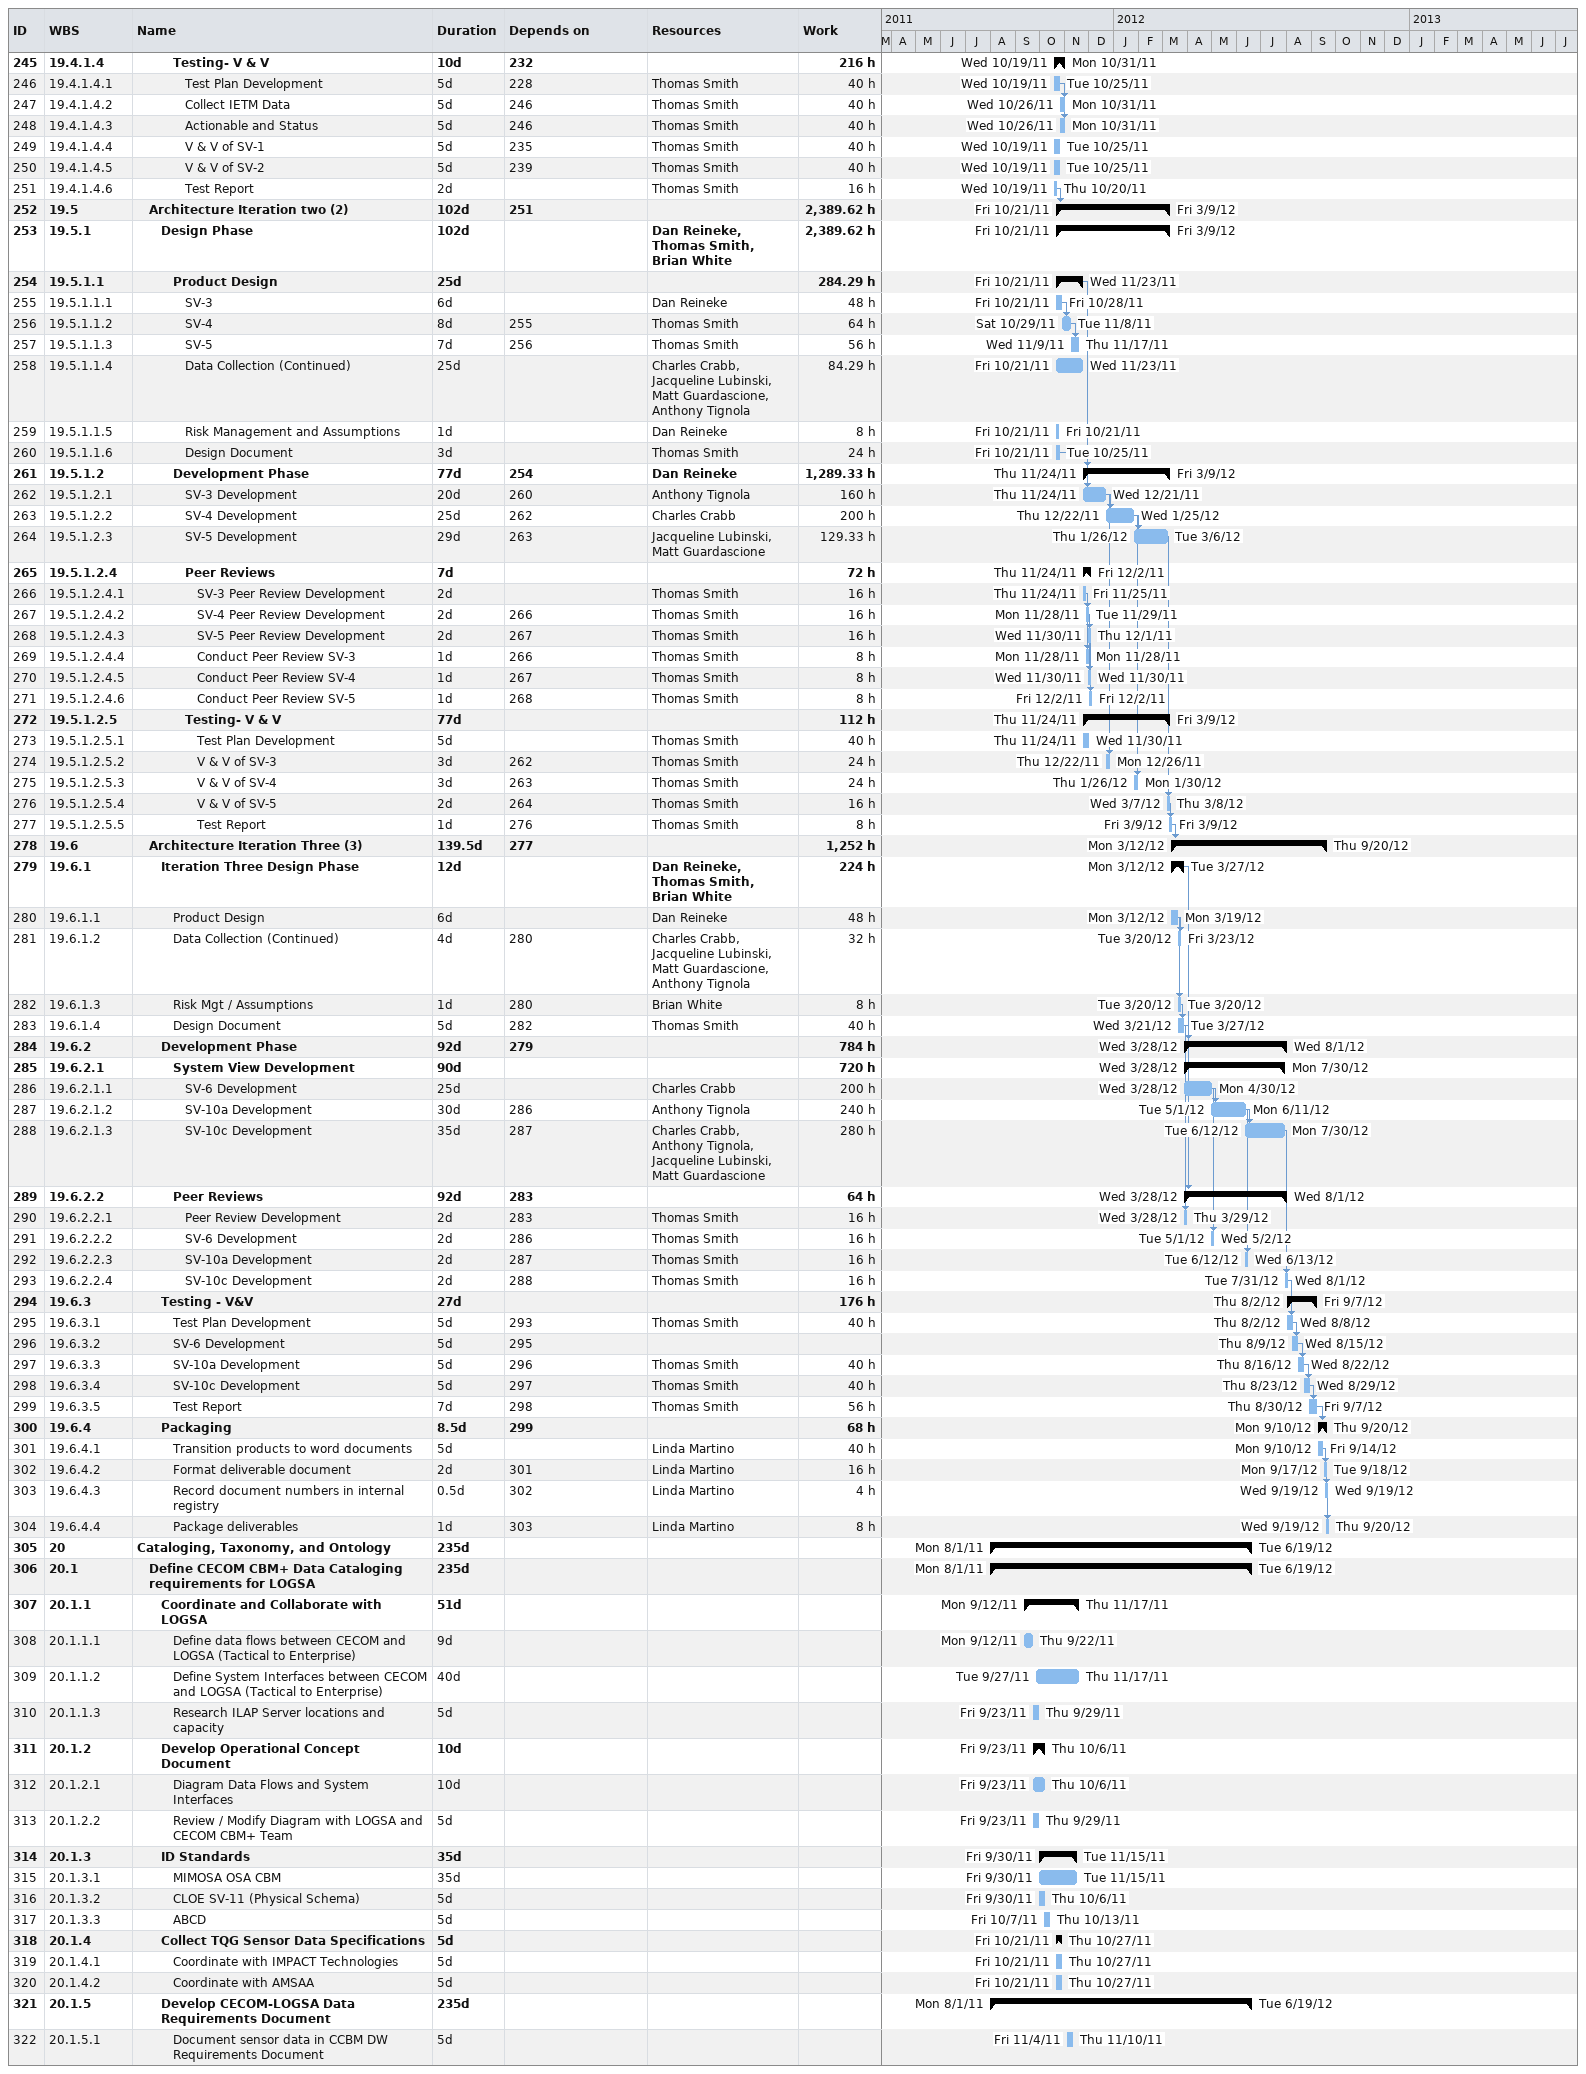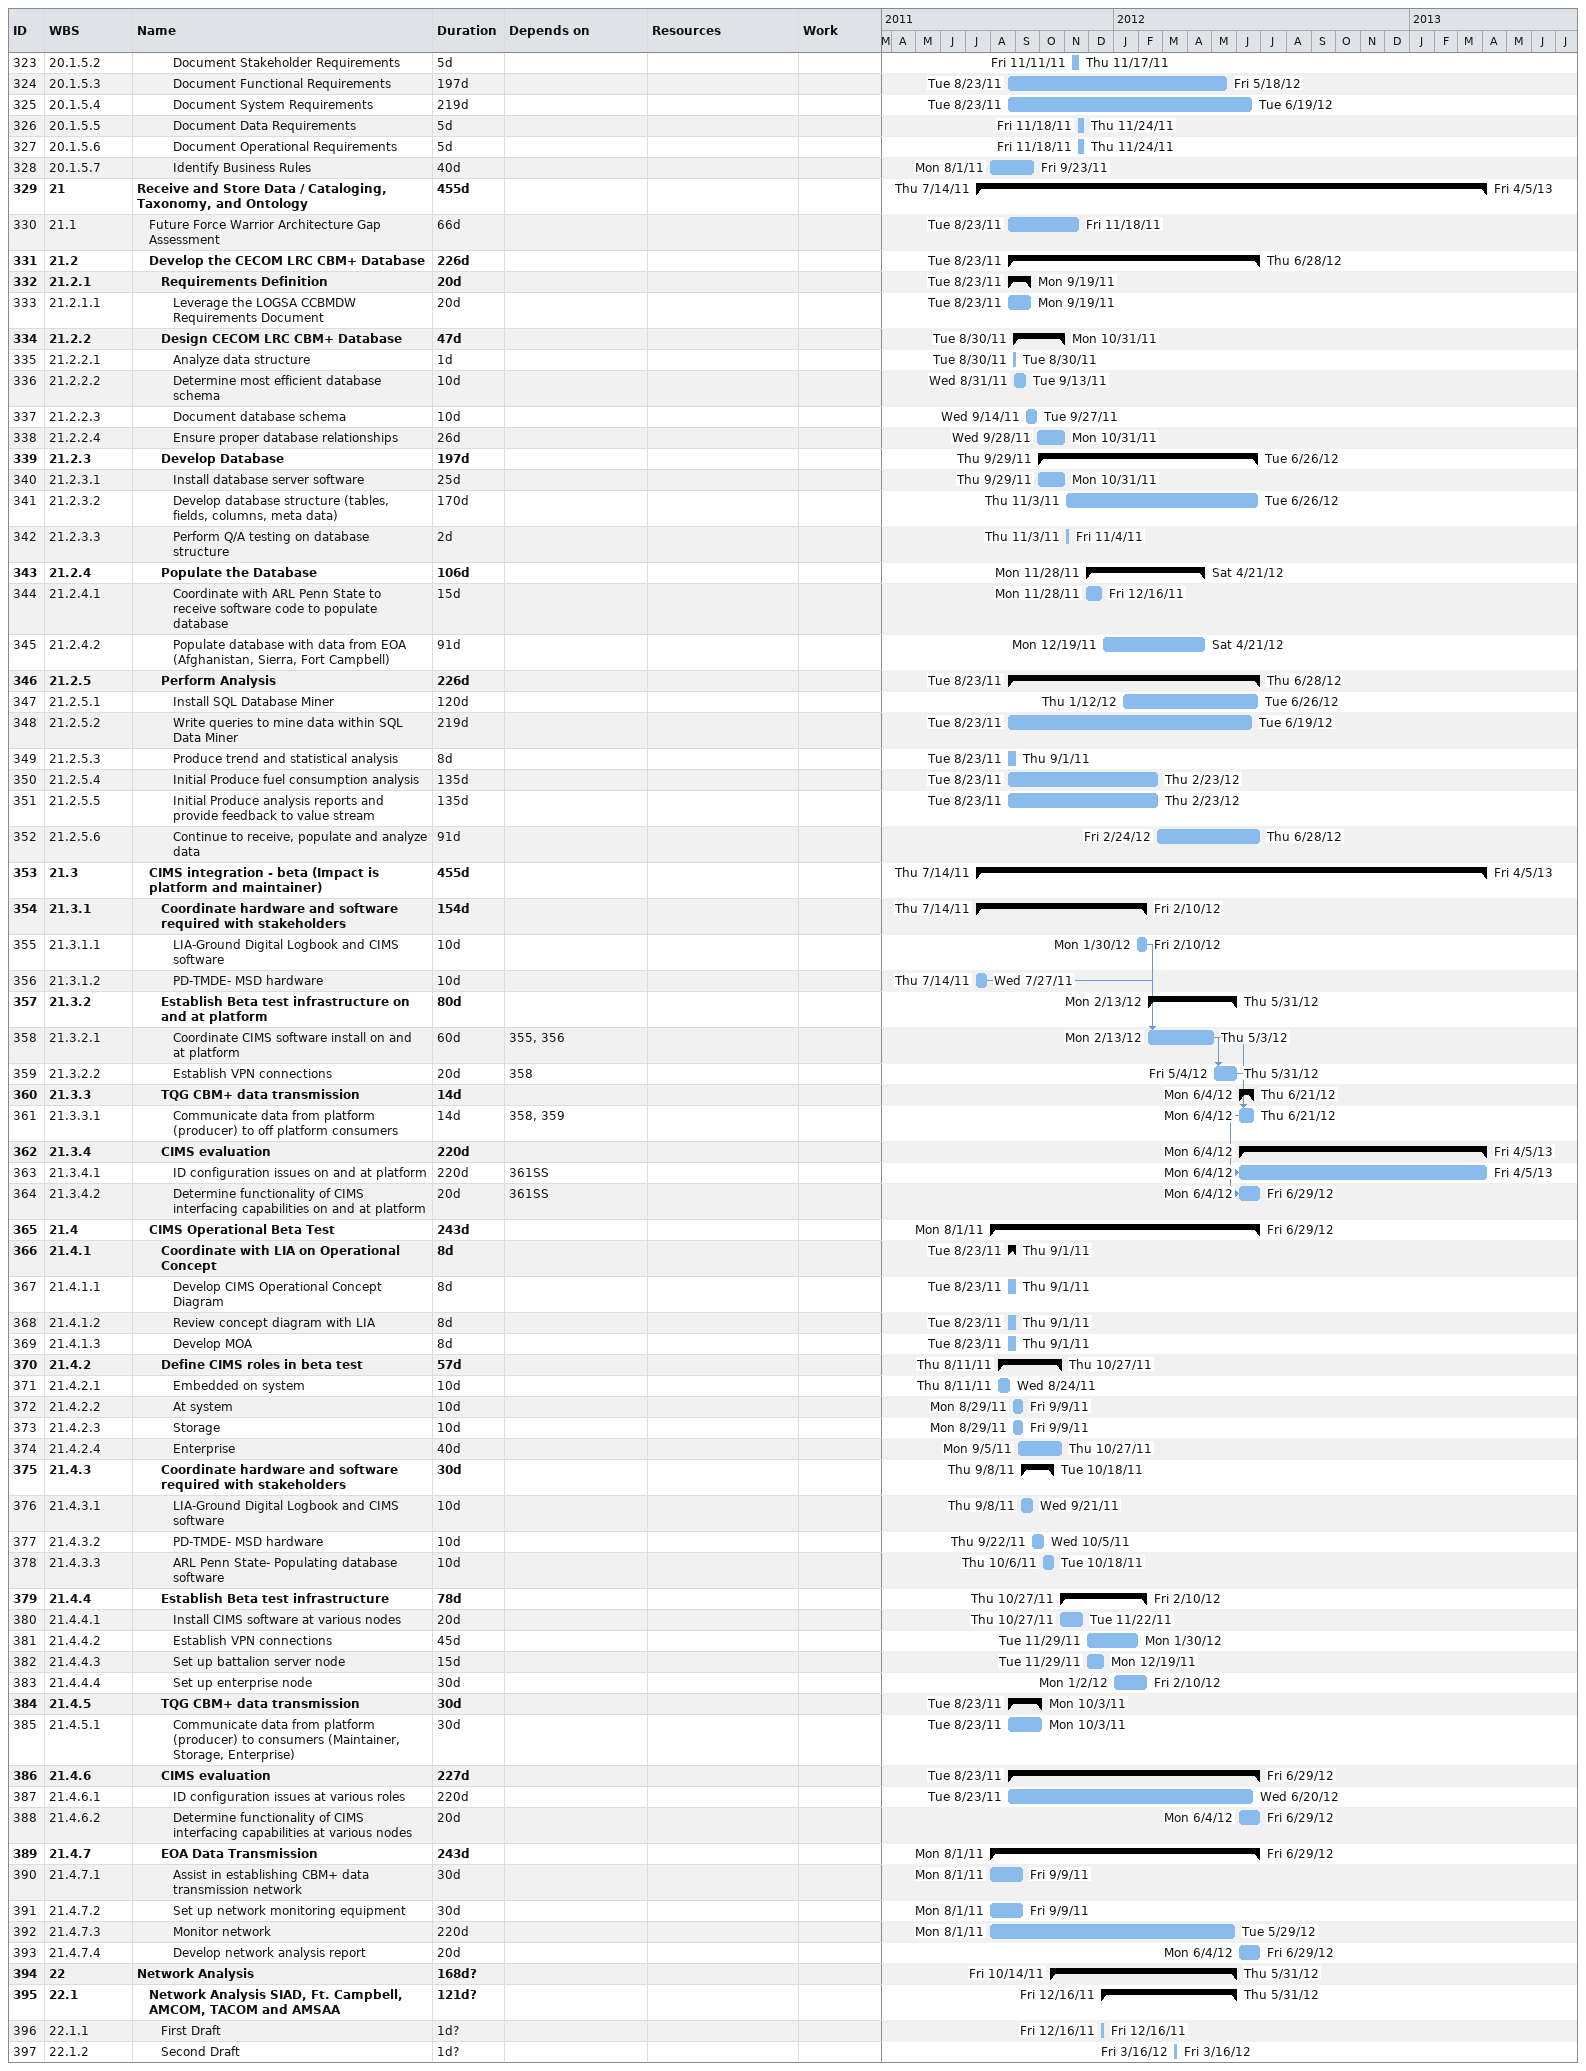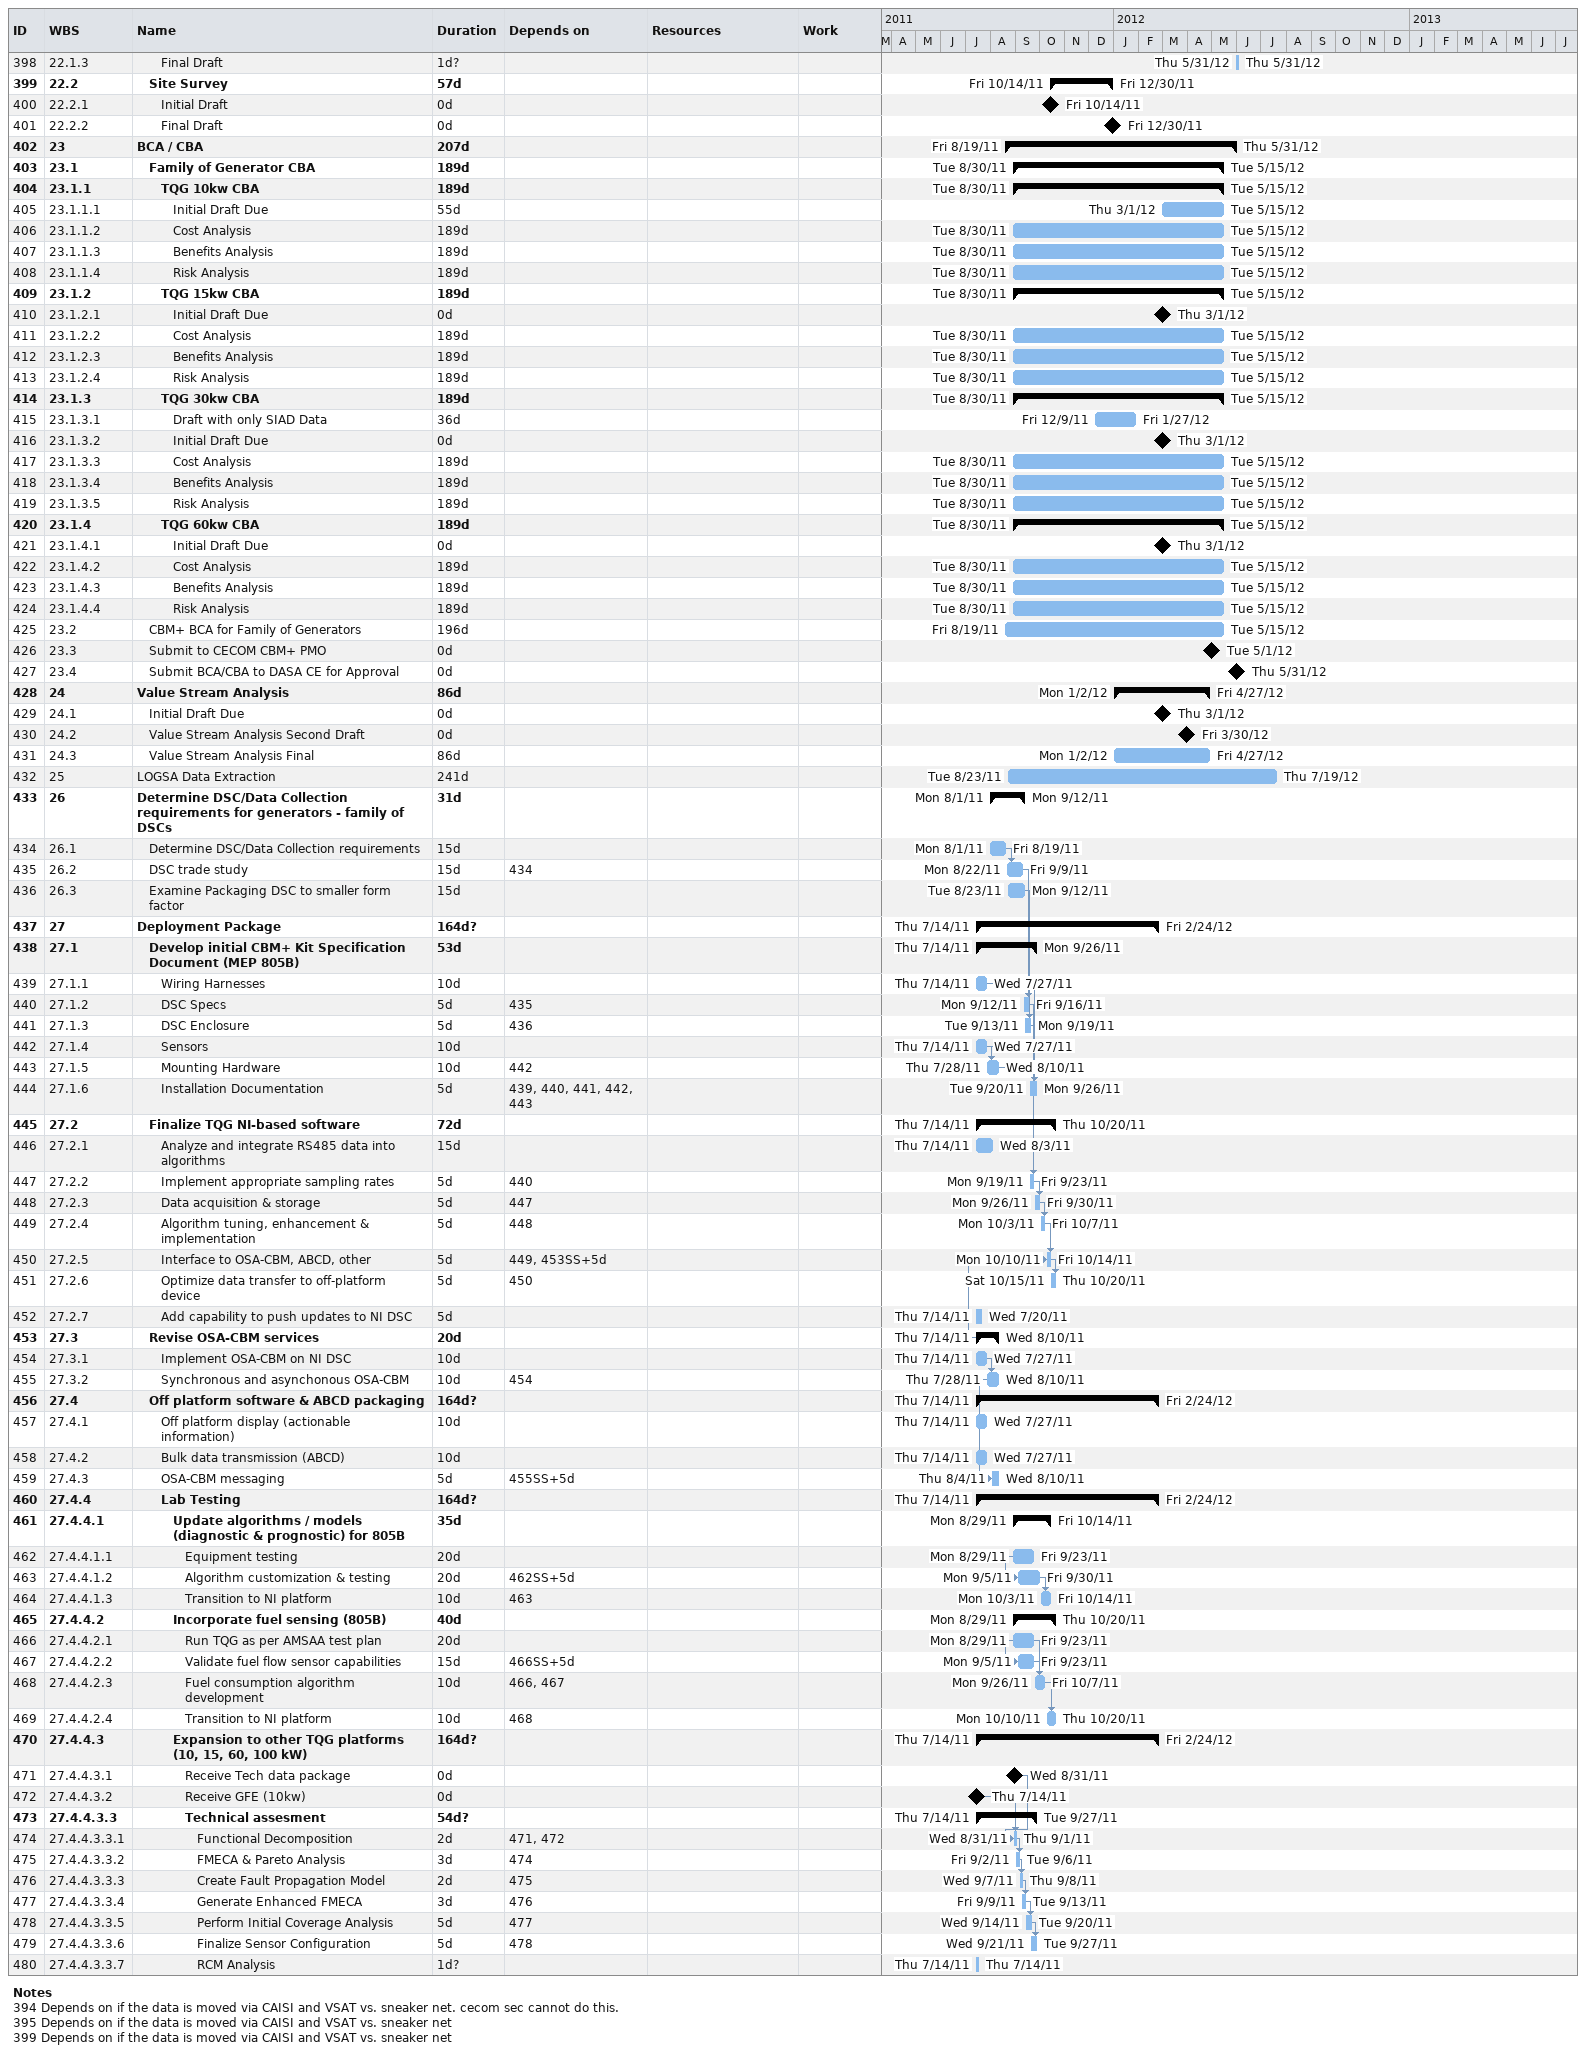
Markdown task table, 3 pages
| ID | WBS | Task | Duration | Start | Finish | Predecessors | Resources | Work (h) |
|---|---|---|---|---|---|---|---|---|
| 245 | 19.4.1.4 | **Testing- V & V** | 10d | 2011-10-19 | 2011-10-31 | 232 |  | 216 |
| 246 | 19.4.1.4.1 | Test Plan Development | 5d | 2011-10-19 | 2011-10-25 | 228 | Thomas Smith | 40 |
| 247 | 19.4.1.4.2 | Collect IETM Data | 5d | 2011-10-26 | 2011-10-31 | 246 | Thomas Smith | 40 |
| 248 | 19.4.1.4.3 | Actionable and Status | 5d | 2011-10-26 | 2011-10-31 | 246 | Thomas Smith | 40 |
| 249 | 19.4.1.4.4 | V & V of SV-1 | 5d | 2011-10-19 | 2011-10-25 | 235 | Thomas Smith | 40 |
| 250 | 19.4.1.4.5 | V & V of SV-2 | 5d | 2011-10-19 | 2011-10-25 | 239 | Thomas Smith | 40 |
| 251 | 19.4.1.4.6 | Test Report | 2d | 2011-10-19 | 2011-10-20 |  | Thomas Smith | 16 |
| 252 | 19.5 | **Architecture Iteration two (2)** | 102d | 2011-10-21 | 2012-03-09 | 251 |  | 2389.62 |
| 253 | 19.5.1 | **Design Phase** | 102d | 2011-10-21 | 2012-03-09 |  | Dan Reineke, Thomas Smith, Brian White | 2389.62 |
| 254 | 19.5.1.1 | **Product Design** | 25d | 2011-10-21 | 2011-11-23 |  |  | 284.29 |
| 255 | 19.5.1.1.1 | SV-3 | 6d | 2011-10-21 | 2011-10-28 |  | Dan Reineke | 48 |
| 256 | 19.5.1.1.2 | SV-4 | 8d | 2011-10-29 | 2011-11-08 | 255 | Thomas Smith | 64 |
| 257 | 19.5.1.1.3 | SV-5 | 7d | 2011-11-09 | 2011-11-17 | 256 | Thomas Smith | 56 |
| 258 | 19.5.1.1.4 | Data Collection (Continued) | 25d | 2011-10-21 | 2011-11-23 |  | Charles Crabb, Jacqueline Lubinski, Matt Guardascione, Anthony Tignola | 84.29 |
| 259 | 19.5.1.1.5 | Risk Management and Assumptions | 1d | 2011-10-21 | 2011-10-21 |  | Dan Reineke | 8 |
| 260 | 19.5.1.1.6 | Design Document | 3d | 2011-10-21 | 2011-10-25 |  | Thomas Smith | 24 |
| 261 | 19.5.1.2 | **Development Phase** | 77d | 2011-11-24 | 2012-03-09 | 254 | Dan Reineke | 1289.33 |
| 262 | 19.5.1.2.1 | SV-3 Development | 20d | 2011-11-24 | 2011-12-21 | 260 | Anthony Tignola | 160 |
| 263 | 19.5.1.2.2 | SV-4 Development | 25d | 2011-12-22 | 2012-01-25 | 262 | Charles Crabb | 200 |
| 264 | 19.5.1.2.3 | SV-5 Development | 29d | 2012-01-26 | 2012-03-06 | 263 | Jacqueline Lubinski, Matt Guardascione | 129.33 |
| 265 | 19.5.1.2.4 | **Peer Reviews** | 7d | 2011-11-24 | 2011-12-02 |  |  | 72 |
| 266 | 19.5.1.2.4.1 | SV-3 Peer Review Development | 2d | 2011-11-24 | 2011-11-25 |  | Thomas Smith | 16 |
| 267 | 19.5.1.2.4.2 | SV-4 Peer Review Development | 2d | 2011-11-28 | 2011-11-29 | 266 | Thomas Smith | 16 |
| 268 | 19.5.1.2.4.3 | SV-5 Peer Review Development | 2d | 2011-11-30 | 2011-12-01 | 267 | Thomas Smith | 16 |
| 269 | 19.5.1.2.4.4 | Conduct Peer Review SV-3 | 1d | 2011-11-28 | 2011-11-28 | 266 | Thomas Smith | 8 |
| 270 | 19.5.1.2.4.5 | Conduct Peer Review SV-4 | 1d | 2011-11-30 | 2011-11-30 | 267 | Thomas Smith | 8 |
| 271 | 19.5.1.2.4.6 | Conduct Peer Review SV-5 | 1d | 2011-12-02 | 2011-12-02 | 268 | Thomas Smith | 8 |
| 272 | 19.5.1.2.5 | **Testing- V & V** | 77d | 2011-11-24 | 2012-03-09 |  |  | 112 |
| 273 | 19.5.1.2.5.1 | Test Plan Development | 5d | 2011-11-24 | 2011-11-30 |  | Thomas Smith | 40 |
| 274 | 19.5.1.2.5.2 | V & V of SV-3 | 3d | 2011-12-22 | 2011-12-26 | 262 | Thomas Smith | 24 |
| 275 | 19.5.1.2.5.3 | V & V of SV-4 | 3d | 2012-01-26 | 2012-01-30 | 263 | Thomas Smith | 24 |
| 276 | 19.5.1.2.5.4 | V & V of SV-5 | 2d | 2012-03-07 | 2012-03-08 | 264 | Thomas Smith | 16 |
| 277 | 19.5.1.2.5.5 | Test Report | 1d | 2012-03-09 | 2012-03-09 | 276 | Thomas Smith | 8 |
| 278 | 19.6 | **Architecture Iteration Three (3)** | 139.5d | 2012-03-12 | 2012-09-20 | 277 |  | 1252 |
| 279 | 19.6.1 | **Iteration Three Design Phase** | 12d | 2012-03-12 | 2012-03-27 |  | Dan Reineke, Thomas Smith, Brian White | 224 |
| 280 | 19.6.1.1 | Product Design | 6d | 2012-03-12 | 2012-03-19 |  | Dan Reineke | 48 |
| 281 | 19.6.1.2 | Data Collection (Continued) | 4d | 2012-03-20 | 2012-03-23 | 280 | Charles Crabb, Jacqueline Lubinski, Matt Guardascione, Anthony Tignola | 32 |
| 282 | 19.6.1.3 | Risk Mgt / Assumptions | 1d | 2012-03-20 | 2012-03-20 | 280 | Brian White | 8 |
| 283 | 19.6.1.4 | Design Document | 5d | 2012-03-21 | 2012-03-27 | 282 | Thomas Smith | 40 |
| 284 | 19.6.2 | **Development Phase** | 92d | 2012-03-28 | 2012-08-01 | 279 |  | 784 |
| 285 | 19.6.2.1 | **System View Development** | 90d | 2012-03-28 | 2012-07-30 |  |  | 720 |
| 286 | 19.6.2.1.1 | SV-6 Development | 25d | 2012-03-28 | 2012-04-30 |  | Charles Crabb | 200 |
| 287 | 19.6.2.1.2 | SV-10a Development | 30d | 2012-05-01 | 2012-06-11 | 286 | Anthony Tignola | 240 |
| 288 | 19.6.2.1.3 | SV-10c Development | 35d | 2012-06-12 | 2012-07-30 | 287 | Charles Crabb, Anthony Tignola, Jacqueline Lubinski, Matt Guardascione | 280 |
| 289 | 19.6.2.2 | **Peer Reviews** | 92d | 2012-03-28 | 2012-08-01 | 283 |  | 64 |
| 290 | 19.6.2.2.1 | Peer Review Development | 2d | 2012-03-28 | 2012-03-29 | 283 | Thomas Smith | 16 |
| 291 | 19.6.2.2.2 | SV-6 Development | 2d | 2012-05-01 | 2012-05-02 | 286 | Thomas Smith | 16 |
| 292 | 19.6.2.2.3 | SV-10a Development | 2d | 2012-06-12 | 2012-06-13 | 287 | Thomas Smith | 16 |
| 293 | 19.6.2.2.4 | SV-10c Development | 2d | 2012-07-31 | 2012-08-01 | 288 | Thomas Smith | 16 |
| 294 | 19.6.3 | **Testing - V&V** | 27d | 2012-08-02 | 2012-09-07 |  |  | 176 |
| 295 | 19.6.3.1 | Test Plan Development | 5d | 2012-08-02 | 2012-08-08 | 293 | Thomas Smith | 40 |
| 296 | 19.6.3.2 | SV-6 Development | 5d | 2012-08-09 | 2012-08-15 | 295 |  |  |
| 297 | 19.6.3.3 | SV-10a Development | 5d | 2012-08-16 | 2012-08-22 | 296 | Thomas Smith | 40 |
| 298 | 19.6.3.4 | SV-10c Development | 5d | 2012-08-23 | 2012-08-29 | 297 | Thomas Smith | 40 |
| 299 | 19.6.3.5 | Test Report | 7d | 2012-08-30 | 2012-09-07 | 298 | Thomas Smith | 56 |
| 300 | 19.6.4 | **Packaging** | 8.5d | 2012-09-10 | 2012-09-20 | 299 |  | 68 |
| 301 | 19.6.4.1 | Transition products to word documents | 5d | 2012-09-10 | 2012-09-14 |  | Linda Martino | 40 |
| 302 | 19.6.4.2 | Format deliverable document | 2d | 2012-09-17 | 2012-09-18 | 301 | Linda Martino | 16 |
| 303 | 19.6.4.3 | Record document numbers in internal registry | 0.5d | 2012-09-19 | 2012-09-19 | 302 | Linda Martino | 4 |
| 304 | 19.6.4.4 | Package deliverables | 1d | 2012-09-19 | 2012-09-20 | 303 | Linda Martino | 8 |
| 305 | 20 | **Cataloging, Taxonomy, and Ontology** | 235d | 2011-08-01 | 2012-06-19 |  |  |  |
| 306 | 20.1 | **Define CECOM CBM+ Data Cataloging requirements for LOGSA** | 235d | 2011-08-01 | 2012-06-19 |  |  |  |
| 307 | 20.1.1 | **Coordinate and Collaborate with LOGSA** | 51d | 2011-09-12 | 2011-11-17 |  |  |  |
| 308 | 20.1.1.1 | Define data flows between CECOM and LOGSA (Tactical to Enterprise) | 9d | 2011-09-12 | 2011-09-22 |  |  |  |
| 309 | 20.1.1.2 | Define System Interfaces between CECOM and LOGSA (Tactical to Enterprise) | 40d | 2011-09-27 | 2011-11-17 |  |  |  |
| 310 | 20.1.1.3 | Research ILAP Server locations and capacity | 5d | 2011-09-23 | 2011-09-29 |  |  |  |
| 311 | 20.1.2 | **Develop Operational Concept Document** | 10d | 2011-09-23 | 2011-10-06 |  |  |  |
| 312 | 20.1.2.1 | Diagram Data Flows and System Interfaces | 10d | 2011-09-23 | 2011-10-06 |  |  |  |
| 313 | 20.1.2.2 | Review / Modify Diagram with LOGSA and CECOM CBM+ Team | 5d | 2011-09-23 | 2011-09-29 |  |  |  |
| 314 | 20.1.3 | **ID Standards** | 35d | 2011-09-30 | 2011-11-15 |  |  |  |
| 315 | 20.1.3.1 | MIMOSA OSA CBM | 35d | 2011-09-30 | 2011-11-15 |  |  |  |
| 316 | 20.1.3.2 | CLOE SV-11 (Physical Schema) | 5d | 2011-09-30 | 2011-10-06 |  |  |  |
| 317 | 20.1.3.3 | ABCD | 5d | 2011-10-07 | 2011-10-13 |  |  |  |
| 318 | 20.1.4 | **Collect TQG Sensor Data Specifications** | 5d | 2011-10-21 | 2011-10-27 |  |  |  |
| 319 | 20.1.4.1 | Coordinate with IMPACT Technologies | 5d | 2011-10-21 | 2011-10-27 |  |  |  |
| 320 | 20.1.4.2 | Coordinate with AMSAA | 5d | 2011-10-21 | 2011-10-27 |  |  |  |
| 321 | 20.1.5 | **Develop CECOM-LOGSA Data Requirements Document** | 235d | 2011-08-01 | 2012-06-19 |  |  |  |
| 322 | 20.1.5.1 | Document sensor data in CCBM DW Requirements Document | 5d | 2011-11-04 | 2011-11-10 |  |  |  |
| 323 | 20.1.5.2 | Document Stakeholder Requirements | 5d | 2011-11-11 | 2011-11-17 |  |  |  |
| 324 | 20.1.5.3 | Document Functional Requirements | 197d | 2011-08-23 | 2012-05-18 |  |  |  |
| 325 | 20.1.5.4 | Document System Requirements | 219d | 2011-08-23 | 2012-06-19 |  |  |  |
| 326 | 20.1.5.5 | Document Data Requirements | 5d | 2011-11-18 | 2011-11-24 |  |  |  |
| 327 | 20.1.5.6 | Document Operational Requirements | 5d | 2011-11-18 | 2011-11-24 |  |  |  |
| 328 | 20.1.5.7 | Identify Business Rules | 40d | 2011-08-01 | 2011-09-23 |  |  |  |
| 329 | 21 | **Receive and Store Data / Cataloging, Taxonomy, and Ontology** | 455d | 2011-07-14 | 2013-04-05 |  |  |  |
| 330 | 21.1 | Future Force Warrior Architecture Gap Assessment | 66d | 2011-08-23 | 2011-11-18 |  |  |  |
| 331 | 21.2 | **Develop the CECOM LRC CBM+ Database** | 226d | 2011-08-23 | 2012-06-28 |  |  |  |
| 332 | 21.2.1 | **Requirements Definition** | 20d | 2011-08-23 | 2011-09-19 |  |  |  |
| 333 | 21.2.1.1 | Leverage the LOGSA CCBMDW Requirements Document | 20d | 2011-08-23 | 2011-09-19 |  |  |  |
| 334 | 21.2.2 | **Design CECOM LRC CBM+ Database** | 47d | 2011-08-30 | 2011-10-31 |  |  |  |
| 335 | 21.2.2.1 | Analyze data structure | 1d | 2011-08-30 | 2011-08-30 |  |  |  |
| 336 | 21.2.2.2 | Determine most efficient database schema | 10d | 2011-08-31 | 2011-09-13 |  |  |  |
| 337 | 21.2.2.3 | Document database schema | 10d | 2011-09-14 | 2011-09-27 |  |  |  |
| 338 | 21.2.2.4 | Ensure proper database relationships | 26d | 2011-09-28 | 2011-10-31 |  |  |  |
| 339 | 21.2.3 | **Develop Database** | 197d | 2011-09-29 | 2012-06-26 |  |  |  |
| 340 | 21.2.3.1 | Install database server software | 25d | 2011-09-29 | 2011-10-31 |  |  |  |
| 341 | 21.2.3.2 | Develop database structure (tables, fields, columns, meta data) | 170d | 2011-11-03 | 2012-06-26 |  |  |  |
| 342 | 21.2.3.3 | Perform Q/A testing on database structure | 2d | 2011-11-03 | 2011-11-04 |  |  |  |
| 343 | 21.2.4 | **Populate the Database** | 106d | 2011-11-28 | 2012-04-21 |  |  |  |
| 344 | 21.2.4.1 | Coordinate with ARL Penn State to receive software code to populate database | 15d | 2011-11-28 | 2011-12-16 |  |  |  |
| 345 | 21.2.4.2 | Populate database with data from EOA (Afghanistan, Sierra, Fort Campbell) | 91d | 2011-12-19 | 2012-04-21 |  |  |  |
| 346 | 21.2.5 | **Perform Analysis** | 226d | 2011-08-23 | 2012-06-28 |  |  |  |
| 347 | 21.2.5.1 | Install SQL Database Miner | 120d | 2012-01-12 | 2012-06-26 |  |  |  |
| 348 | 21.2.5.2 | Write queries to mine data within SQL Data Miner | 219d | 2011-08-23 | 2012-06-19 |  |  |  |
| 349 | 21.2.5.3 | Produce trend and statistical analysis | 8d | 2011-08-23 | 2011-09-01 |  |  |  |
| 350 | 21.2.5.4 | Initial Produce fuel consumption analysis | 135d | 2011-08-23 | 2012-02-23 |  |  |  |
| 351 | 21.2.5.5 | Initial Produce analysis reports and provide feedback to value stream | 135d | 2011-08-23 | 2012-02-23 |  |  |  |
| 352 | 21.2.5.6 | Continue to receive, populate and analyze data | 91d | 2012-02-24 | 2012-06-28 |  |  |  |
| 353 | 21.3 | **CIMS integration - beta (Impact is platform and maintainer)** | 455d | 2011-07-14 | 2013-04-05 |  |  |  |
| 354 | 21.3.1 | **Coordinate hardware and software required with stakeholders** | 154d | 2011-07-14 | 2012-02-10 |  |  |  |
| 355 | 21.3.1.1 | LIA-Ground Digital Logbook and CIMS software | 10d | 2012-01-30 | 2012-02-10 |  |  |  |
| 356 | 21.3.1.2 | PD-TMDE- MSD hardware | 10d | 2011-07-14 | 2011-07-27 |  |  |  |
| 357 | 21.3.2 | **Establish Beta test infrastructure on and at platform** | 80d | 2012-02-13 | 2012-05-31 |  |  |  |
| 358 | 21.3.2.1 | Coordinate CIMS software install on and at platform | 60d | 2012-02-13 | 2012-05-03 | 355, 356 |  |  |
| 359 | 21.3.2.2 | Establish VPN connections | 20d | 2012-05-04 | 2012-05-31 | 358 |  |  |
| 360 | 21.3.3 | **TQG CBM+ data transmission** | 14d | 2012-06-04 | 2012-06-21 |  |  |  |
| 361 | 21.3.3.1 | Communicate data from platform (producer) to off platform consumers | 14d | 2012-06-04 | 2012-06-21 | 358, 359 |  |  |
| 362 | 21.3.4 | **CIMS evaluation** | 220d | 2012-06-04 | 2013-04-05 |  |  |  |
| 363 | 21.3.4.1 | ID configuration issues on and at platform | 220d | 2012-06-04 | 2013-04-05 | 361SS |  |  |
| 364 | 21.3.4.2 | Determine functionality of CIMS interfacing capabilities on and at platform | 20d | 2012-06-04 | 2012-06-29 | 361SS |  |  |
| 365 | 21.4 | **CIMS Operational Beta Test** | 243d | 2011-08-01 | 2012-06-29 |  |  |  |
| 366 | 21.4.1 | **Coordinate with LIA on Operational Concept** | 8d | 2011-08-23 | 2011-09-01 |  |  |  |
| 367 | 21.4.1.1 | Develop CIMS Operational Concept Diagram | 8d | 2011-08-23 | 2011-09-01 |  |  |  |
| 368 | 21.4.1.2 | Review concept diagram with LIA | 8d | 2011-08-23 | 2011-09-01 |  |  |  |
| 369 | 21.4.1.3 | Develop MOA | 8d | 2011-08-23 | 2011-09-01 |  |  |  |
| 370 | 21.4.2 | **Define CIMS roles in beta test** | 57d | 2011-08-11 | 2011-10-27 |  |  |  |
| 371 | 21.4.2.1 | Embedded on system | 10d | 2011-08-11 | 2011-08-24 |  |  |  |
| 372 | 21.4.2.2 | At system | 10d | 2011-08-29 | 2011-09-09 |  |  |  |
| 373 | 21.4.2.3 | Storage | 10d | 2011-08-29 | 2011-09-09 |  |  |  |
| 374 | 21.4.2.4 | Enterprise | 40d | 2011-09-05 | 2011-10-27 |  |  |  |
| 375 | 21.4.3 | **Coordinate hardware and software required with stakeholders** | 30d | 2011-09-08 | 2011-10-18 |  |  |  |
| 376 | 21.4.3.1 | LIA-Ground Digital Logbook and CIMS software | 10d | 2011-09-08 | 2011-09-21 |  |  |  |
| 377 | 21.4.3.2 | PD-TMDE- MSD hardware | 10d | 2011-09-22 | 2011-10-05 |  |  |  |
| 378 | 21.4.3.3 | ARL Penn State- Populating database software | 10d | 2011-10-06 | 2011-10-18 |  |  |  |
| 379 | 21.4.4 | **Establish Beta test infrastructure** | 78d | 2011-10-27 | 2012-02-10 |  |  |  |
| 380 | 21.4.4.1 | Install CIMS software at various nodes | 20d | 2011-10-27 | 2011-11-22 |  |  |  |
| 381 | 21.4.4.2 | Establish VPN connections | 45d | 2011-11-29 | 2012-01-30 |  |  |  |
| 382 | 21.4.4.3 | Set up battalion server node | 15d | 2011-11-29 | 2011-12-19 |  |  |  |
| 383 | 21.4.4.4 | Set up enterprise node | 30d | 2012-01-02 | 2012-02-10 |  |  |  |
| 384 | 21.4.5 | **TQG CBM+ data transmission** | 30d | 2011-08-23 | 2011-10-03 |  |  |  |
| 385 | 21.4.5.1 | Communicate data from platform (producer) to consumers (Maintainer, Storage, Enterprise) | 30d | 2011-08-23 | 2011-10-03 |  |  |  |
| 386 | 21.4.6 | **CIMS evaluation** | 227d | 2011-08-23 | 2012-06-29 |  |  |  |
| 387 | 21.4.6.1 | ID configuration issues at various roles | 220d | 2011-08-23 | 2012-06-20 |  |  |  |
| 388 | 21.4.6.2 | Determine functionality of CIMS interfacing capabilities at various nodes | 20d | 2012-06-04 | 2012-06-29 |  |  |  |
| 389 | 21.4.7 | **EOA Data Transmission** | 243d | 2011-08-01 | 2012-06-29 |  |  |  |
| 390 | 21.4.7.1 | Assist in establishing CBM+ data transmission network | 30d | 2011-08-01 | 2011-09-09 |  |  |  |
| 391 | 21.4.7.2 | Set up network monitoring equipment | 30d | 2011-08-01 | 2011-09-09 |  |  |  |
| 392 | 21.4.7.3 | Monitor network | 220d | 2011-08-01 | 2012-05-29 |  |  |  |
| 393 | 21.4.7.4 | Develop network analysis report | 20d | 2012-06-04 | 2012-06-29 |  |  |  |
| 394 | 22 | **Network Analysis** | 168d? | 2011-10-14 | 2012-05-31 |  |  |  |
| 395 | 22.1 | **Network Analysis SIAD, Ft. Campbell, AMCOM, TACOM and AMSAA** | 121d? | 2011-12-16 | 2012-05-31 |  |  |  |
| 396 | 22.1.1 | First Draft | 1d? | 2011-12-16 | 2011-12-16 |  |  |  |
| 397 | 22.1.2 | Second Draft | 1d? | 2012-03-16 | 2012-03-16 |  |  |  |
| 398 | 22.1.3 | Final Draft | 1d? | 2012-05-31 | 2012-05-31 |  |  |  |
| 399 | 22.2 | **Site Survey** | 57d | 2011-10-14 | 2011-12-30 |  |  |  |
| 400 | 22.2.1 | Initial Draft | 0d | 2011-10-14 | 2011-10-14 |  |  |  |
| 401 | 22.2.2 | Final Draft | 0d | 2011-12-30 | 2011-12-30 |  |  |  |
| 402 | 23 | **BCA / CBA** | 207d | 2011-08-19 | 2012-05-31 |  |  |  |
| 403 | 23.1 | **Family of Generator CBA** | 189d | 2011-08-30 | 2012-05-15 |  |  |  |
| 404 | 23.1.1 | **TQG 10kw CBA** | 189d | 2011-08-30 | 2012-05-15 |  |  |  |
| 405 | 23.1.1.1 | Initial Draft Due | 55d | 2012-03-01 | 2012-05-15 |  |  |  |
| 406 | 23.1.1.2 | Cost Analysis | 189d | 2011-08-30 | 2012-05-15 |  |  |  |
| 407 | 23.1.1.3 | Benefits Analysis | 189d | 2011-08-30 | 2012-05-15 |  |  |  |
| 408 | 23.1.1.4 | Risk Analysis | 189d | 2011-08-30 | 2012-05-15 |  |  |  |
| 409 | 23.1.2 | **TQG 15kw CBA** | 189d | 2011-08-30 | 2012-05-15 |  |  |  |
| 410 | 23.1.2.1 | Initial Draft Due | 0d | 2012-03-01 | 2012-03-01 |  |  |  |
| 411 | 23.1.2.2 | Cost Analysis | 189d | 2011-08-30 | 2012-05-15 |  |  |  |
| 412 | 23.1.2.3 | Benefits Analysis | 189d | 2011-08-30 | 2012-05-15 |  |  |  |
| 413 | 23.1.2.4 | Risk Analysis | 189d | 2011-08-30 | 2012-05-15 |  |  |  |
| 414 | 23.1.3 | **TQG 30kw CBA** | 189d | 2011-08-30 | 2012-05-15 |  |  |  |
| 415 | 23.1.3.1 | Draft with only SIAD Data | 36d | 2011-12-09 | 2012-01-27 |  |  |  |
| 416 | 23.1.3.2 | Initial Draft Due | 0d | 2012-03-01 | 2012-03-01 |  |  |  |
| 417 | 23.1.3.3 | Cost Analysis | 189d | 2011-08-30 | 2012-05-15 |  |  |  |
| 418 | 23.1.3.4 | Benefits Analysis | 189d | 2011-08-30 | 2012-05-15 |  |  |  |
| 419 | 23.1.3.5 | Risk Analysis | 189d | 2011-08-30 | 2012-05-15 |  |  |  |
| 420 | 23.1.4 | **TQG 60kw CBA** | 189d | 2011-08-30 | 2012-05-15 |  |  |  |
| 421 | 23.1.4.1 | Initial Draft Due | 0d | 2012-03-01 | 2012-03-01 |  |  |  |
| 422 | 23.1.4.2 | Cost Analysis | 189d | 2011-08-30 | 2012-05-15 |  |  |  |
| 423 | 23.1.4.3 | Benefits Analysis | 189d | 2011-08-30 | 2012-05-15 |  |  |  |
| 424 | 23.1.4.4 | Risk Analysis | 189d | 2011-08-30 | 2012-05-15 |  |  |  |
| 425 | 23.2 | CBM+ BCA for Family of Generators | 196d | 2011-08-19 | 2012-05-15 |  |  |  |
| 426 | 23.3 | Submit to CECOM CBM+ PMO | 0d | 2012-05-01 | 2012-05-01 |  |  |  |
| 427 | 23.4 | Submit BCA/CBA to DASA CE for Approval | 0d | 2012-05-31 | 2012-05-31 |  |  |  |
| 428 | 24 | **Value Stream Analysis** | 86d | 2012-01-02 | 2012-04-27 |  |  |  |
| 429 | 24.1 | Initial Draft Due | 0d | 2012-03-01 | 2012-03-01 |  |  |  |
| 430 | 24.2 | Value Stream Analysis Second Draft | 0d | 2012-03-30 | 2012-03-30 |  |  |  |
| 431 | 24.3 | Value Stream Analysis Final | 86d | 2012-01-02 | 2012-04-27 |  |  |  |
| 432 | 25 | LOGSA Data Extraction | 241d | 2011-08-23 | 2012-07-19 |  |  |  |
| 433 | 26 | **Determine DSC/Data Collection requirements for generators - family of DSCs** | 31d | 2011-08-01 | 2011-09-12 |  |  |  |
| 434 | 26.1 | Determine DSC/Data Collection requirements | 15d | 2011-08-01 | 2011-08-19 |  |  |  |
| 435 | 26.2 | DSC trade study | 15d | 2011-08-22 | 2011-09-09 | 434 |  |  |
| 436 | 26.3 | Examine Packaging DSC to smaller form factor | 15d | 2011-08-23 | 2011-09-12 |  |  |  |
| 437 | 27 | **Deployment Package** | 164d? | 2011-07-14 | 2012-02-24 |  |  |  |
| 438 | 27.1 | **Develop initial CBM+ Kit Specification Document (MEP 805B)** | 53d | 2011-07-14 | 2011-09-26 |  |  |  |
| 439 | 27.1.1 | Wiring Harnesses | 10d | 2011-07-14 | 2011-07-27 |  |  |  |
| 440 | 27.1.2 | DSC Specs | 5d | 2011-09-12 | 2011-09-16 | 435 |  |  |
| 441 | 27.1.3 | DSC Enclosure | 5d | 2011-09-13 | 2011-09-19 | 436 |  |  |
| 442 | 27.1.4 | Sensors | 10d | 2011-07-14 | 2011-07-27 |  |  |  |
| 443 | 27.1.5 | Mounting Hardware | 10d | 2011-07-28 | 2011-08-10 | 442 |  |  |
| 444 | 27.1.6 | Installation Documentation | 5d | 2011-09-20 | 2011-09-26 | 439, 440, 441, 442, 443 |  |  |
| 445 | 27.2 | **Finalize TQG NI-based software** | 72d | 2011-07-14 | 2011-10-20 |  |  |  |
| 446 | 27.2.1 | Analyze and integrate RS485 data into algorithms | 15d | 2011-07-14 | 2011-08-03 |  |  |  |
| 447 | 27.2.2 | Implement appropriate sampling rates | 5d | 2011-09-19 | 2011-09-23 | 440 |  |  |
| 448 | 27.2.3 | Data acquisition & storage | 5d | 2011-09-26 | 2011-09-30 | 447 |  |  |
| 449 | 27.2.4 | Algorithm tuning, enhancement & implementation | 5d | 2011-10-03 | 2011-10-07 | 448 |  |  |
| 450 | 27.2.5 | Interface to OSA-CBM, ABCD, other | 5d | 2011-10-10 | 2011-10-14 | 449, 453SS+5d |  |  |
| 451 | 27.2.6 | Optimize data transfer to off-platform device | 5d | 2011-10-15 | 2011-10-20 | 450 |  |  |
| 452 | 27.2.7 | Add capability to push updates to NI DSC | 5d | 2011-07-14 | 2011-07-20 |  |  |  |
| 453 | 27.3 | **Revise OSA-CBM services** | 20d | 2011-07-14 | 2011-08-10 |  |  |  |
| 454 | 27.3.1 | Implement OSA-CBM on NI DSC | 10d | 2011-07-14 | 2011-07-27 |  |  |  |
| 455 | 27.3.2 | Synchronous and asynchonous OSA-CBM | 10d | 2011-07-28 | 2011-08-10 | 454 |  |  |
| 456 | 27.4 | **Off platform software & ABCD packaging** | 164d? | 2011-07-14 | 2012-02-24 |  |  |  |
| 457 | 27.4.1 | Off platform display (actionable information) | 10d | 2011-07-14 | 2011-07-27 |  |  |  |
| 458 | 27.4.2 | Bulk data transmission (ABCD) | 10d | 2011-07-14 | 2011-07-27 |  |  |  |
| 459 | 27.4.3 | OSA-CBM messaging | 5d | 2011-08-04 | 2011-08-10 | 455SS+5d |  |  |
| 460 | 27.4.4 | **Lab Testing** | 164d? | 2011-07-14 | 2012-02-24 |  |  |  |
| 461 | 27.4.4.1 | **Update algorithms / models (diagnostic & prognostic) for 805B** | 35d | 2011-08-29 | 2011-10-14 |  |  |  |
| 462 | 27.4.4.1.1 | Equipment testing | 20d | 2011-08-29 | 2011-09-23 |  |  |  |
| 463 | 27.4.4.1.2 | Algorithm customization & testing | 20d | 2011-09-05 | 2011-09-30 | 462SS+5d |  |  |
| 464 | 27.4.4.1.3 | Transition to NI platform | 10d | 2011-10-03 | 2011-10-14 | 463 |  |  |
| 465 | 27.4.4.2 | **Incorporate fuel sensing (805B)** | 40d | 2011-08-29 | 2011-10-20 |  |  |  |
| 466 | 27.4.4.2.1 | Run TQG as per AMSAA test plan | 20d | 2011-08-29 | 2011-09-23 |  |  |  |
| 467 | 27.4.4.2.2 | Validate fuel flow sensor capabilities | 15d | 2011-09-05 | 2011-09-23 | 466SS+5d |  |  |
| 468 | 27.4.4.2.3 | Fuel consumption algorithm development | 10d | 2011-09-26 | 2011-10-07 | 466, 467 |  |  |
| 469 | 27.4.4.2.4 | Transition to NI platform | 10d | 2011-10-10 | 2011-10-20 | 468 |  |  |
| 470 | 27.4.4.3 | **Expansion to other TQG platforms (10, 15, 60, 100 kW)** | 164d? | 2011-07-14 | 2012-02-24 |  |  |  |
| 471 | 27.4.4.3.1 | Receive Tech data package | 0d | 2011-08-31 | 2011-08-31 |  |  |  |
| 472 | 27.4.4.3.2 | Receive GFE (10kw) | 0d | 2011-07-14 | 2011-07-14 |  |  |  |
| 473 | 27.4.4.3.3 | **Technical assesment** | 54d? | 2011-07-14 | 2011-09-27 |  |  |  |
| 474 | 27.4.4.3.3.1 | Functional Decomposition | 2d | 2011-08-31 | 2011-09-01 | 471, 472 |  |  |
| 475 | 27.4.4.3.3.2 | FMECA & Pareto Analysis | 3d | 2011-09-02 | 2011-09-06 | 474 |  |  |
| 476 | 27.4.4.3.3.3 | Create Fault Propagation Model | 2d | 2011-09-07 | 2011-09-08 | 475 |  |  |
| 477 | 27.4.4.3.3.4 | Generate Enhanced FMECA | 3d | 2011-09-09 | 2011-09-13 | 476 |  |  |
| 478 | 27.4.4.3.3.5 | Perform Initial Coverage Analysis | 5d | 2011-09-14 | 2011-09-20 | 477 |  |  |
| 479 | 27.4.4.3.3.6 | Finalize Sensor Configuration | 5d | 2011-09-21 | 2011-09-27 | 478 |  |  |
| 480 | 27.4.4.3.3.7 | RCM Analysis | 1d? | 2011-07-14 | 2011-07-14 |  |  |  |

Notes
- 394: Depends on if the data is moved via CAISI and VSAT vs. sneaker net. cecom sec cannot do this.
- 395: Depends on if the data is moved via CAISI and VSAT vs. sneaker net
- 399: Depends on if the data is moved via CAISI and VSAT vs. sneaker net
